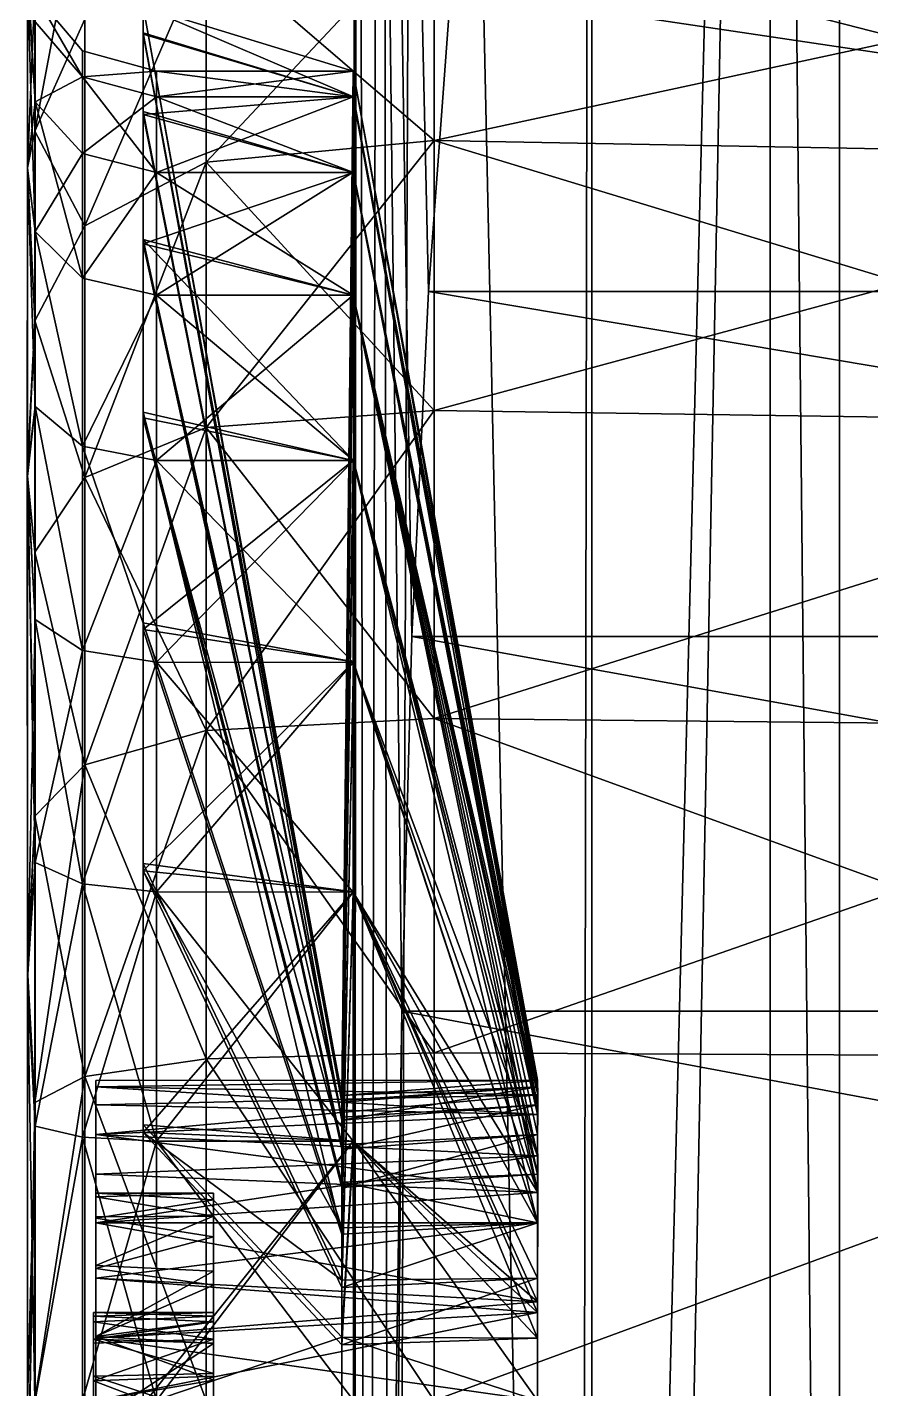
# Model space of a CAD drawing. Extents: x -2.45 to 2.44, y -4.51 to 4.52.
# Drawn here: x -2.2978 to -2.0113, y 2.7942 to 3.2567 of the extents above; entities that cross this region are included whole.
import ezdxf

# ---------------------------------------------------------------- set-up
doc = ezdxf.new("R2010")
doc.units = 0

msp = doc.modelspace()

# ---------------------------------------------------------------- linework, layer by layer
for points in [[(-2.18699, 1.83354, 1.56854), (-2.18562, 4.28267, 1.56798), (-2.18663, 4.28368, 1.53079)], [(-2.18699, 1.83354, 1.56854), (-2.18663, 4.28368, 1.53079), (-2.18663, 1.8332, 1.53079)], [(-2.18258, 1.82951, 1.61153), (-2.18562, 4.28267, 1.56798), (-2.18699, 1.83354, 1.56854)], [(-2.18663, 4.28368, 1.53079), (-2.15394, 3.26971, 1.16685), (-2.16152, 3.16695, 1.25118)], [(-2.18663, 4.28368, 1.53079), (-2.16152, 3.16695, 1.25118), (-2.16715, 3.04972, 1.31384)], [(-2.18663, 4.28368, 1.53079), (-2.16715, 3.04972, 1.31384), (-2.17061, 2.92251, 1.35243)], [(-2.18663, 1.8332, 1.53079), (-2.18663, 4.28368, 1.53079), (-2.17061, 2.92251, 1.35243)], [(-2.18258, 1.82951, 1.61153), (-2.17746, 4.27448, 1.60945), (-2.18562, 4.28267, 1.56798)], [(-2.17457, 1.82217, 1.64825), (-2.17746, 4.27448, 1.60945), (-2.18258, 1.82951, 1.61153)], [(-2.17457, 1.82217, 1.64825), (-2.16435, 4.26132, 1.6441), (-2.17746, 4.27448, 1.60945)], [(-2.16435, 4.26132, 1.6441), (-2.17457, 1.82217, 1.64825), (-2.11033, 1.763, 1.85994)], [(-2.11033, 1.763, 1.85994), (-2.10609, 4.20287, 1.75602), (-2.16435, 4.26132, 1.6441)], [(-2.11033, 1.763, 1.85994), (-2.10609, 1.74505, 1.87305), (-2.10609, 4.20287, 1.75602)], [(-2.0455, 4.14234, 1.75893), (-2.10609, 4.20287, 1.75602), (-2.10609, 1.74505, 1.87305)], [(-2.10609, 1.74505, 1.87305), (-2.10609, 4.20287, 1.75602), (-2.10609, 4.20287, 1.75602)], [(-2.10609, 1.74505, 1.87305), (-2.10609, 4.20287, 1.75602), (-2.10609, 1.74505, 1.87305)], [(-2.0455, 4.14234, 1.75893), (-2.10609, 1.74505, 1.87305), (-2.091, 1.76403, 1.87316)], [(-2.091, 1.76403, 1.87316), (-2.0455, 1.80947, 1.87097), (-2.0455, 4.14234, 1.75893)], [(-2.0455, 4.14234, 1.75893), (-2.0455, 1.80947, 1.87097), (-2.0455, 1.80896, 1.86022)], [(-2.0455, 4.14234, 1.75893), (-2.0455, 1.80896, 1.86022), (-2.0455, 4.14183, 1.74818)], [(-2.0455, 4.14234, 1.75893), (-2.0455, 1.80947, 1.87097), (-2.0455, 1.80947, 1.87097)], [(-2.0455, 4.14234, 1.75893), (-2.0455, 1.80947, 1.87097), (-2.0455, 4.14234, 1.75893)], [(-2.022, 1.83243, 1.8591), (-2.022, 4.11836, 1.7493), (-2.0455, 4.14183, 1.74818)], [(-2.022, 1.83243, 1.8591), (-2.0455, 4.14183, 1.74818), (-2.0455, 1.80896, 1.86022)], [(-2.0455, 4.14183, 1.74818), (-2.0455, 1.80896, 1.86022), (-2.0455, 1.80896, 1.86022)], [(-2.0455, 4.14183, 1.74818), (-2.0455, 1.80896, 1.86022), (-2.0455, 4.14183, 1.74818)], [(-2.022, 4.11836, 1.7493), (-2.022, 1.83361, 1.8653), (-2.022, 4.11954, 1.75551)], [(2.00982, 4.11954, 1.75551), (-2.022, 4.11954, 1.75551), (-2.022, 1.83361, 1.8653)], [(2.00982, 4.11954, 1.75551), (-2.022, 1.83361, 1.8653), (2.00982, 1.83361, 1.8653)], [(-2.022, 4.11954, 1.75551), (-2.022, 1.83361, 1.8653), (-2.022, 1.83361, 1.8653)], [(-2.022, 4.11954, 1.75551), (-2.022, 1.83361, 1.8653), (-2.022, 4.11954, 1.75551)], [(-2.022, 4.11836, 1.7493), (-2.022, 1.83243, 1.8591), (-2.022, 1.83361, 1.8653)], [(-2.022, 4.11836, 1.7493), (-2.022, 1.83243, 1.8591), (-2.022, 1.83243, 1.8591)], [(-2.022, 4.11836, 1.7493), (-2.022, 1.83243, 1.8591), (-2.022, 4.11836, 1.7493)], [(-2.2782, 3.31151, 0.48039), (-2.2782, 3.25937, 0.38284), (-2.29524, 3.22142, 0.4082)], [(-2.2782, 3.31151, 0.48039), (-2.29524, 3.22142, 0.4082), (-2.29524, 3.26935, 0.49786)], [(-2.23704, 3.28479, 1.02677), (-2.15965, 3.21824, 1.12433), (-2.15965, 3.29352, 1.0326)], [(-2.23704, 3.21081, 0.27572), (-2.23704, 3.28479, 0.36586), (-2.15965, 3.29352, 0.36003)], [(-2.23704, 3.21081, 0.27572), (-2.15965, 3.29352, 0.36003), (-2.15965, 3.21824, 0.2683)], [(-2.15965, 3.29352, 1.0326), (-2.15965, 3.21824, 1.12433), (-1.84293, 3.21232, 1.11841)], [(-2.15965, 3.29352, 1.0326), (-1.84293, 3.21232, 1.11841), (-1.84293, 3.28656, 1.02796)], [(-2.15965, 3.21824, 0.2683), (-2.15965, 3.29352, 0.36003), (-1.84293, 3.28656, 0.36468)], [(-2.23704, 3.28479, 0.36586), (-2.23704, 3.21081, 0.27572), (-2.2782, 3.1892, 0.29734)], [(-2.23704, 3.28479, 0.36586), (-2.2782, 3.1892, 0.29734), (-2.2782, 3.25937, 0.38284)], [(-2.23704, 3.28479, 1.02677), (-2.2782, 3.25937, 1.00979), (-2.2782, 3.1892, 1.09529)], [(-2.23704, 3.28479, 1.02677), (-2.2782, 3.1892, 1.09529), (-2.23704, 3.21081, 1.11691)], [(-2.23704, 3.28479, 1.02677), (-2.23704, 3.21081, 1.11691), (-2.15965, 3.21824, 1.12433)], [(-2.15965, 3.21824, 0.2683), (-1.84293, 3.28656, 0.36468), (-1.84293, 3.21232, 0.27422)], [(-2.29524, 3.26935, 0.89478), (-2.29776, 3.27663, 0.8346), (-2.29776, 3.20887, 0.97605)], [(-2.29507, 3.23138, 0.87905), (-2.29776, 3.20887, 0.97605), (-2.29776, 3.27663, 0.8346)], [(-2.29776, 3.27663, 0.8346), (-2.29507, 3.25855, 0.78947), (-2.29507, 3.23138, 0.87905)], [(-2.29524, 3.26935, 0.49786), (-2.29776, 3.20887, 0.41658), (-2.29771, 3.2728, 0.54663)], [(-2.29507, 3.18725, 0.43103), (-2.29771, 3.2728, 0.54663), (-2.29776, 3.20887, 0.41658)], [(-2.29771, 3.2728, 0.54663), (-2.29507, 3.23138, 0.51358), (-2.29507, 3.25855, 0.60316)], [(-2.29507, 3.18725, 0.43103), (-2.29507, 3.23138, 0.51358), (-2.29771, 3.2728, 0.54663)], [(-2.15394, 3.26971, 1.16685), (-1.46374, 3.16695, 1.25118), (-2.16152, 3.16695, 1.25118)], [(-2.16152, 3.16695, 1.25118), (-2.15394, 3.26971, 1.16685), (-2.15394, 3.26971, 1.16685)], [(-2.16152, 3.16695, 1.25118), (-2.15394, 3.26971, 1.16685), (-2.16152, 3.16695, 1.25118)], [(-2.15394, 3.26971, 1.16685), (-1.46374, 3.26971, 1.16685), (-1.46374, 3.16695, 1.25118)], [(-2.29524, 3.26935, 0.89478), (-2.29776, 3.20887, 0.97605), (-2.29524, 3.22142, 0.98444)], [(-2.29524, 3.26935, 0.49786), (-2.29524, 3.22142, 0.4082), (-2.29776, 3.20887, 0.41658)], [(-2.2782, 3.25937, 1.00979), (-2.29524, 3.26935, 0.89478), (-2.29524, 3.22142, 0.98444)], [(-2.27904, 3.23988, 0.60687), (-2.27904, 3.24869, 0.69632), (-2.29507, 3.26772, 0.69632)], [(-2.27904, 3.23988, 0.60687), (-2.29507, 3.26772, 0.69632), (-2.29507, 3.25855, 0.60316)], [(-2.27904, 3.23988, 0.78576), (-2.29507, 3.25855, 0.78947), (-2.29507, 3.26772, 0.69632)], [(-2.27904, 3.23988, 0.78576), (-2.29507, 3.26772, 0.69632), (-2.27904, 3.24869, 0.69632)], [(-2.25845, 3.26364, 0.69498), (-2.19092, 2.89385, 0.69498), (-2.19092, 2.8916, 0.71784)], [(-2.25845, 3.26364, 0.69498), (-2.19092, 2.8916, 0.71784), (-2.25839, 3.25427, 0.78998)], [(-2.19092, 2.89385, 0.69498), (-2.25845, 3.26364, 0.69498), (-2.18711, 3.24176, 0.69632)], [(-2.25845, 3.26364, 0.69498), (-2.25839, 3.25427, 0.78998), (-2.18705, 3.23307, 0.7844)], [(-2.25845, 3.26364, 0.69498), (-2.18705, 3.23307, 0.7844), (-2.18711, 3.24176, 0.69632)], [(-2.2782, 3.1892, 0.29734), (-2.29524, 3.22142, 0.4082), (-2.2782, 3.25937, 0.38284)], [(-2.2782, 3.1892, 1.09529), (-2.2782, 3.25937, 1.00979), (-2.29524, 3.22142, 0.98444)], [(-2.27904, 3.23988, 0.60687), (-2.29507, 3.25855, 0.60316), (-2.29507, 3.23138, 0.51358)], [(-2.27904, 3.23988, 0.78576), (-2.29507, 3.23138, 0.87905), (-2.29507, 3.25855, 0.78947)], [(-2.25845, 3.2548, 0.60527), (-2.25839, 3.22708, 0.51392), (-2.19092, 2.88545, 0.65543)], [(-2.25845, 3.2548, 0.60527), (-2.19092, 2.88545, 0.65543), (-2.19092, 2.89212, 0.67741)], [(-2.25839, 3.22708, 0.51392), (-2.25845, 3.2548, 0.60527), (-2.18705, 3.23307, 0.60823)], [(-2.19092, 2.89212, 0.67741), (-2.18705, 3.23307, 0.60823), (-2.25845, 3.2548, 0.60527)], [(-2.19092, 2.8916, 0.71784), (-2.18705, 3.23307, 0.7844), (-2.25839, 3.25427, 0.78998)], [(-2.25396, 3.24172, 0.69632), (-2.27904, 3.24869, 0.69632), (-2.27904, 3.23988, 0.60687)], [(-2.25396, 3.24172, 0.69632), (-2.27904, 3.23988, 0.78576), (-2.27904, 3.24869, 0.69632)], [(-2.27904, 3.23988, 0.60687), (-2.29507, 3.23138, 0.51358), (-2.27904, 3.21379, 0.52087)], [(-2.27904, 3.23988, 0.78576), (-2.27904, 3.21379, 0.87176), (-2.29507, 3.23138, 0.87905)], [(-2.25396, 3.24172, 0.69632), (-2.27904, 3.23988, 0.60687), (-2.25396, 3.23304, 0.60823)], [(-2.25396, 3.24172, 0.69632), (-2.25396, 3.23304, 0.7844), (-2.27904, 3.23988, 0.78576)], [(-2.25396, 3.20735, 0.52354), (-2.25396, 3.23304, 0.60823), (-2.27904, 3.23988, 0.60687)], [(-2.25396, 3.20735, 0.52354), (-2.27904, 3.23988, 0.60687), (-2.27904, 3.21379, 0.52087)], [(-2.25396, 3.23304, 0.7844), (-2.27904, 3.21379, 0.87176), (-2.27904, 3.23988, 0.78576)], [(-2.18707, 3.23307, 0.78425), (-2.25396, 3.23304, 0.7844), (-2.25396, 3.24172, 0.69632)], [(-2.18707, 3.23307, 0.78425), (-2.25396, 3.24172, 0.69632), (-2.1871, 3.24172, 0.69631)], [(-2.1871, 3.24172, 0.69631), (-2.25396, 3.24172, 0.69632), (-2.25396, 3.23304, 0.60823)], [(-2.1871, 3.24172, 0.69631), (-2.25396, 3.23304, 0.60823), (-2.18708, 3.23307, 0.60837)], [(-2.19092, 2.89385, 0.69498), (-2.18711, 3.24176, 0.69632), (-2.12449, 2.89888, 0.69632)], [(-2.12449, 2.89679, 0.71751), (-2.12449, 2.89888, 0.69632), (-2.18711, 3.24176, 0.69632)], [(-2.12449, 2.89679, 0.71751), (-2.18711, 3.24176, 0.69632), (-2.18705, 3.23307, 0.7844)], [(-2.12452, 2.89899, 0.68748), (-2.1871, 3.24172, 0.69631), (-2.18708, 3.23307, 0.60837)], [(-2.1871, 3.24172, 0.69631), (-2.12452, 2.89899, 0.68748), (-2.12445, 2.8941, 0.72974)], [(-2.1871, 3.24172, 0.69631), (-2.12445, 2.8941, 0.72974), (-2.18707, 3.23307, 0.78425)], [(-2.25396, 3.23304, 0.7844), (-2.25396, 3.20735, 0.8691), (-2.27904, 3.21379, 0.87176)], [(-2.25839, 3.22708, 0.51392), (-2.18705, 3.23307, 0.60823), (-2.18711, 3.20739, 0.52352)], [(-2.18705, 3.20735, 0.86909), (-2.25396, 3.23304, 0.7844), (-2.18707, 3.23307, 0.78425)], [(-2.18708, 3.23307, 0.60837), (-2.25396, 3.23304, 0.60823), (-2.25396, 3.20735, 0.52354)], [(-2.18708, 3.23307, 0.60837), (-2.25396, 3.20735, 0.52354), (-2.18708, 3.20741, 0.52367)], [(-2.18705, 3.20735, 0.86909), (-2.25396, 3.20735, 0.8691), (-2.25396, 3.23304, 0.7844)], [(-2.19092, 2.89212, 0.67741), (-2.12449, 2.89679, 0.67512), (-2.18705, 3.23307, 0.60823)], [(-2.19092, 2.8916, 0.71784), (-2.12449, 2.89679, 0.71751), (-2.18705, 3.23307, 0.7844)], [(-2.12449, 2.89679, 0.67512), (-2.18711, 3.20739, 0.52352), (-2.18705, 3.23307, 0.60823)], [(-2.18708, 3.23307, 0.60837), (-2.18708, 3.20741, 0.52367), (-2.12449, 2.88735, 0.64657)], [(-2.18708, 3.23307, 0.60837), (-2.12449, 2.88735, 0.64657), (-2.12452, 2.89899, 0.68748)], [(-2.12445, 2.8941, 0.72974), (-2.18705, 3.20735, 0.86909), (-2.18707, 3.23307, 0.78425)], [(-2.29507, 3.23138, 0.87905), (-2.29507, 3.18725, 0.9616), (-2.29776, 3.20887, 0.97605)], [(-2.27904, 3.21379, 0.52087), (-2.29507, 3.23138, 0.51358), (-2.29507, 3.18725, 0.43103)], [(-2.27904, 3.17142, 0.95102), (-2.29507, 3.18725, 0.9616), (-2.29507, 3.23138, 0.87905)], [(-2.27904, 3.17142, 0.95102), (-2.29507, 3.23138, 0.87905), (-2.27904, 3.21379, 0.87176)], [(-2.25845, 3.18311, 0.96044), (-2.25839, 3.2281, 0.87624), (-2.19092, 2.88647, 0.73474)], [(-2.25845, 3.18311, 0.96044), (-2.18705, 3.20738, 0.86911), (-2.25839, 3.2281, 0.87624)], [(-2.19092, 2.88647, 0.73474), (-2.25839, 3.2281, 0.87624), (-2.18705, 3.20738, 0.86911)], [(-2.19092, 2.88545, 0.65543), (-2.25839, 3.22708, 0.51392), (-2.18711, 3.20739, 0.52352)], [(-2.29524, 3.15693, 0.32961), (-2.29776, 3.20887, 0.41658), (-2.29524, 3.22142, 0.4082)], [(-2.29524, 3.15693, 1.06302), (-2.29524, 3.22142, 0.98444), (-2.29776, 3.20887, 0.97605)], [(-2.2782, 3.1892, 0.29734), (-2.29524, 3.15693, 0.32961), (-2.29524, 3.22142, 0.4082)], [(-2.2782, 3.1892, 1.09529), (-2.29524, 3.22142, 0.98444), (-2.29524, 3.15693, 1.06302)], [(-2.15965, 3.21824, 1.12433), (-2.23704, 3.21081, 1.11691), (-2.23704, 3.12068, 1.19088)], [(-2.15965, 3.21824, 1.12433), (-2.23704, 3.12068, 1.19088), (-2.15965, 3.12651, 1.19961)], [(-2.15965, 3.12651, 0.19302), (-2.23704, 3.21081, 0.27572), (-2.15965, 3.21824, 0.2683)], [(-2.15965, 3.21824, 1.12433), (-2.15965, 3.12651, 1.19961), (-1.84293, 3.12186, 1.19265)], [(-2.15965, 3.21824, 1.12433), (-1.84293, 3.12186, 1.19265), (-1.84293, 3.21232, 1.11841)], [(-2.15965, 3.12651, 0.19302), (-2.15965, 3.21824, 0.2683), (-1.84293, 3.21232, 0.27422)], [(-2.27904, 3.21379, 0.52087), (-2.29507, 3.18725, 0.43103), (-2.27904, 3.17142, 0.44161)], [(-2.25396, 3.20735, 0.52354), (-2.27904, 3.21379, 0.52087), (-2.27904, 3.17142, 0.44161)], [(-2.25396, 3.20735, 0.8691), (-2.27904, 3.17142, 0.95102), (-2.27904, 3.21379, 0.87176)], [(-2.23704, 3.21081, 0.27572), (-2.23704, 3.12068, 0.20175), (-2.2782, 3.1037, 0.22717)], [(-2.23704, 3.21081, 0.27572), (-2.2782, 3.1037, 0.22717), (-2.2782, 3.1892, 0.29734)], [(-2.23704, 3.21081, 1.11691), (-2.2782, 3.1892, 1.09529), (-2.2782, 3.1037, 1.16546)], [(-2.23704, 3.21081, 1.11691), (-2.2782, 3.1037, 1.16546), (-2.23704, 3.12068, 1.19088)], [(-2.15965, 3.12651, 0.19302), (-2.23704, 3.12068, 0.20175), (-2.23704, 3.21081, 0.27572)], [(-2.15965, 3.12651, 0.19302), (-1.84293, 3.21232, 0.27422), (-1.84293, 3.12186, 0.19998)], [(-2.29524, 3.15693, 0.32961), (-2.29781, 3.10547, 0.30125), (-2.29776, 3.20887, 0.41658)], [(-2.29507, 3.12787, 0.35867), (-2.29776, 3.20887, 0.41658), (-2.29781, 3.10547, 0.30125)], [(-2.29524, 3.15693, 1.06302), (-2.29776, 3.20887, 0.97605), (-2.29776, 3.10412, 1.09278)], [(-2.29507, 3.12787, 0.35867), (-2.29507, 3.18725, 0.43103), (-2.29776, 3.20887, 0.41658)], [(-2.29507, 3.12787, 1.03396), (-2.29776, 3.10412, 1.09278), (-2.29776, 3.20887, 0.97605)], [(-2.29507, 3.12787, 1.03396), (-2.29776, 3.20887, 0.97605), (-2.29507, 3.18725, 0.9616)], [(-2.25396, 3.20735, 0.52354), (-2.27904, 3.17142, 0.44161), (-2.25396, 3.16563, 0.44548)], [(-2.25396, 3.20735, 0.8691), (-2.25396, 3.16563, 0.94715), (-2.27904, 3.17142, 0.95102)], [(-2.25845, 3.18311, 0.96044), (-2.18711, 3.16566, 0.94718), (-2.18705, 3.20738, 0.86911)], [(-2.18708, 3.20741, 0.52367), (-2.25396, 3.20735, 0.52354), (-2.25396, 3.16563, 0.44548)], [(-2.18708, 3.20741, 0.52367), (-2.25396, 3.16563, 0.44548), (-2.18708, 3.16571, 0.44559)], [(-2.1871, 3.16563, 0.94715), (-2.25396, 3.16563, 0.94715), (-2.25396, 3.20735, 0.8691)], [(-2.1871, 3.16563, 0.94715), (-2.25396, 3.20735, 0.8691), (-2.18705, 3.20735, 0.86909)], [(-2.19092, 2.88545, 0.65543), (-2.18711, 3.20739, 0.52352), (-2.12449, 2.8906, 0.65474)], [(-2.19092, 2.88647, 0.73474), (-2.18705, 3.20738, 0.86911), (-2.12449, 2.8906, 0.7379)], [(-2.12449, 2.89679, 0.67512), (-2.12449, 2.8906, 0.65474), (-2.18711, 3.20739, 0.52352)], [(-2.18711, 3.16566, 0.94718), (-2.12449, 2.8906, 0.7379), (-2.18705, 3.20738, 0.86911)], [(-2.1871, 3.16563, 0.94715), (-2.18705, 3.20735, 0.86909), (-2.12445, 2.8941, 0.72974)], [(-2.12449, 2.88735, 0.64657), (-2.18708, 3.20741, 0.52367), (-2.18708, 3.16571, 0.44559)], [(-2.2782, 3.1037, 0.22717), (-2.29524, 3.15693, 0.32961), (-2.2782, 3.1892, 0.29734)], [(-2.2782, 3.1037, 1.16546), (-2.2782, 3.1892, 1.09529), (-2.29524, 3.15693, 1.06302)], [(-2.27904, 3.11441, 0.37213), (-2.27904, 3.17142, 0.44161), (-2.29507, 3.18725, 0.43103)], [(-2.27904, 3.11441, 0.37213), (-2.29507, 3.18725, 0.43103), (-2.29507, 3.12787, 0.35867)], [(-2.27904, 3.11441, 1.0205), (-2.29507, 3.12787, 1.03396), (-2.29507, 3.18725, 0.9616)], [(-2.27904, 3.11441, 1.0205), (-2.29507, 3.18725, 0.9616), (-2.27904, 3.17142, 0.95102)], [(-2.25845, 3.12403, 0.36062), (-2.19092, 2.87713, 0.63985), (-2.25839, 3.18458, 0.43442)], [(-2.25839, 3.18458, 0.43442), (-2.18705, 3.1095, 0.37704), (-2.25845, 3.12403, 0.36062)], [(-2.25845, 3.18311, 0.96044), (-2.19092, 2.88647, 0.73474), (-2.19092, 2.87564, 0.755)], [(-2.19092, 2.87564, 0.755), (-2.18711, 3.16566, 0.94718), (-2.25845, 3.18311, 0.96044)], [(-2.25839, 3.18458, 0.43442), (-2.18711, 3.16566, 0.44545), (-2.18705, 3.1095, 0.37704)], [(-2.19092, 2.87713, 0.63985), (-2.18711, 3.16566, 0.44545), (-2.25839, 3.18458, 0.43442)], [(-2.25396, 3.16563, 0.44548), (-2.27904, 3.17142, 0.44161), (-2.27904, 3.11441, 0.37213)], [(-2.25396, 3.16563, 0.94715), (-2.27904, 3.11441, 1.0205), (-2.27904, 3.17142, 0.95102)], [(-2.25396, 3.16563, 0.44548), (-2.27904, 3.11441, 0.37213), (-2.25396, 3.10948, 0.37706)], [(-2.25396, 3.16563, 0.94715), (-2.25396, 3.10948, 1.01557), (-2.27904, 3.11441, 1.0205)], [(-2.18708, 3.16571, 0.44559), (-2.25396, 3.16563, 0.44548), (-2.25396, 3.10948, 0.37706)], [(-2.18708, 3.16571, 0.44559), (-2.25396, 3.10948, 0.37706), (-2.18705, 3.10948, 0.37706)], [(-2.18705, 3.10948, 1.01557), (-2.25396, 3.10948, 1.01557), (-2.25396, 3.16563, 0.94715)], [(-2.18705, 3.10948, 1.01557), (-2.25396, 3.16563, 0.94715), (-2.1871, 3.16563, 0.94715)], [(-2.19092, 2.87564, 0.755), (-2.12449, 2.88056, 0.75668), (-2.18711, 3.16566, 0.94718)], [(-2.19092, 2.87713, 0.63985), (-2.12449, 2.88056, 0.63595), (-2.18711, 3.16566, 0.44545)], [(-2.18711, 3.16566, 0.44545), (-2.12449, 2.88056, 0.63595), (-2.12449, 2.86705, 0.61949)], [(-2.18711, 3.16566, 0.44545), (-2.12449, 2.86705, 0.61949), (-2.18705, 3.1095, 0.37704)], [(-2.18711, 3.16566, 0.94718), (-2.12449, 2.88056, 0.75668), (-2.12449, 2.8906, 0.7379)], [(-2.1871, 3.16563, 0.94715), (-2.12445, 2.8941, 0.72974), (-2.12449, 2.87335, 0.76701)], [(-2.12449, 2.87335, 0.76701), (-2.18705, 3.10948, 1.01557), (-2.1871, 3.16563, 0.94715)], [(-2.18708, 3.16571, 0.44559), (-2.18705, 3.10948, 0.37706), (-2.12445, 2.86086, 0.61314)], [(-2.18708, 3.16571, 0.44559), (-2.12445, 2.86086, 0.61314), (-2.12449, 2.88735, 0.64657)], [(-2.16152, 3.16695, 1.25118), (-1.46374, 3.04972, 1.31384), (-2.16715, 3.04972, 1.31384)], [(-2.16715, 3.04972, 1.31384), (-2.16152, 3.16695, 1.25118), (-2.16152, 3.16695, 1.25118)], [(-2.16715, 3.04972, 1.31384), (-2.16152, 3.16695, 1.25118), (-2.16715, 3.04972, 1.31384)], [(-2.16152, 3.16695, 1.25118), (-1.46374, 3.16695, 1.25118), (-1.46374, 3.04972, 1.31384)], [(-2.29781, 3.10547, 0.30125), (-2.29524, 3.15693, 0.32961), (-2.29524, 3.07834, 0.26512)], [(-2.29776, 3.10412, 1.09278), (-2.29524, 3.07834, 1.12752), (-2.29524, 3.15693, 1.06302)], [(-2.2782, 3.1037, 0.22717), (-2.29524, 3.07834, 0.26512), (-2.29524, 3.15693, 0.32961)], [(-2.2782, 3.1037, 1.16546), (-2.29524, 3.15693, 1.06302), (-2.29524, 3.07834, 1.12752)], [(-2.29781, 3.10547, 0.30125), (-2.29507, 3.05551, 0.29929), (-2.29507, 3.12787, 0.35867)], [(-2.29776, 3.10412, 1.09278), (-2.29507, 3.12787, 1.03396), (-2.29507, 3.05551, 1.09334)], [(-2.27904, 3.04493, 0.31512), (-2.27904, 3.11441, 0.37213), (-2.29507, 3.12787, 0.35867)], [(-2.27904, 3.04493, 0.31512), (-2.29507, 3.12787, 0.35867), (-2.29507, 3.05551, 0.29929)], [(-2.27904, 3.04493, 1.07751), (-2.29507, 3.05551, 1.09334), (-2.29507, 3.12787, 1.03396)], [(-2.27904, 3.04493, 1.07751), (-2.29507, 3.12787, 1.03396), (-2.27904, 3.11441, 1.0205)], [(-2.23704, 3.12068, 1.19088), (-2.15965, 3.02186, 1.25554), (-2.15965, 3.12651, 1.19961)], [(-2.23704, 3.01785, 0.14679), (-2.23704, 3.12068, 0.20175), (-2.15965, 3.12651, 0.19302)], [(-2.23704, 3.01785, 0.14679), (-2.15965, 3.12651, 0.19302), (-2.15965, 3.02186, 0.13709)], [(-1.84293, 3.12186, 1.19265), (-2.15965, 3.12651, 1.19961), (-2.15965, 3.02186, 1.25554)], [(-2.15965, 3.02186, 0.13709), (-2.15965, 3.12651, 0.19302), (-1.84293, 3.12186, 0.19998)], [(-2.25845, 3.12592, 1.03013), (-2.19092, 2.86444, 0.76865), (-2.19092, 2.84669, 0.78322)], [(-2.25845, 3.12592, 1.03013), (-2.19092, 2.84669, 0.78322), (-2.25839, 3.05212, 1.09067)], [(-2.19092, 2.86444, 0.76865), (-2.25845, 3.12592, 1.03013), (-2.18711, 3.10951, 1.0156)], [(-2.25839, 3.05212, 1.09067), (-2.18711, 3.10951, 1.0156), (-2.25845, 3.12592, 1.03013)], [(-2.25845, 3.12403, 0.36062), (-2.19092, 2.86255, 0.6221), (-2.19092, 2.87713, 0.63985)], [(-2.19092, 2.86255, 0.6221), (-2.25845, 3.12403, 0.36062), (-2.18705, 3.1095, 0.37704)], [(-1.84293, 3.12186, 1.19265), (-2.15965, 3.02186, 1.25554), (-1.84293, 3.01866, 1.24781)], [(-2.15965, 3.02186, 0.13709), (-1.84293, 3.12186, 0.19998), (-1.84293, 3.01866, 0.14482)], [(-2.23704, 3.12068, 0.20175), (-2.23704, 3.01785, 0.14679), (-2.2782, 3.00615, 0.17503)], [(-2.23704, 3.12068, 0.20175), (-2.2782, 3.00615, 0.17503), (-2.2782, 3.1037, 0.22717)], [(-2.23704, 3.01785, 1.24585), (-2.23704, 3.12068, 1.19088), (-2.2782, 3.1037, 1.16546)], [(-2.23704, 3.12068, 1.19088), (-2.23704, 3.01785, 1.24585), (-2.15965, 3.02186, 1.25554)], [(-2.25396, 3.10948, 0.37706), (-2.27904, 3.11441, 0.37213), (-2.27904, 3.04493, 0.31512)], [(-2.25396, 3.04106, 1.07172), (-2.27904, 3.04493, 1.07751), (-2.27904, 3.11441, 1.0205)], [(-2.25396, 3.04106, 1.07172), (-2.27904, 3.11441, 1.0205), (-2.25396, 3.10948, 1.01557)], [(-2.25396, 3.10948, 0.37706), (-2.27904, 3.04493, 0.31512), (-2.25396, 3.04106, 0.32091)], [(-2.25839, 3.05212, 1.09067), (-2.18705, 3.04108, 1.07174), (-2.18711, 3.10951, 1.0156)], [(-2.18705, 3.10948, 0.37706), (-2.25396, 3.10948, 0.37706), (-2.25396, 3.04106, 0.32091)], [(-2.18705, 3.10948, 0.37706), (-2.25396, 3.04106, 0.32091), (-2.18707, 3.04094, 0.32083)], [(-2.18708, 3.04095, 1.0718), (-2.25396, 3.04106, 1.07172), (-2.25396, 3.10948, 1.01557)], [(-2.18708, 3.04095, 1.0718), (-2.25396, 3.10948, 1.01557), (-2.18705, 3.10948, 1.01557)], [(-2.19092, 2.86444, 0.76865), (-2.18711, 3.10951, 1.0156), (-2.12449, 2.86705, 0.77314)], [(-2.19092, 2.86255, 0.6221), (-2.18705, 3.1095, 0.37704), (-2.12449, 2.86705, 0.61949)], [(-2.12449, 2.85059, 0.78666), (-2.12449, 2.86705, 0.77314), (-2.18711, 3.10951, 1.0156)], [(-2.12449, 2.85059, 0.78666), (-2.18711, 3.10951, 1.0156), (-2.18705, 3.04108, 1.07174)], [(-2.18708, 3.04095, 1.0718), (-2.18705, 3.10948, 1.01557), (-2.12449, 2.87335, 0.76701)], [(-2.12445, 2.86086, 0.61314), (-2.18705, 3.10948, 0.37706), (-2.18707, 3.04094, 0.32083)], [(-2.29524, 2.98868, 0.21719), (-2.29775, 2.93336, 0.21111), (-2.29781, 3.10547, 0.30125)], [(-2.29524, 2.98868, 0.21719), (-2.29781, 3.10547, 0.30125), (-2.29524, 3.07834, 0.26512)], [(-2.29507, 3.05551, 0.29929), (-2.29781, 3.10547, 0.30125), (-2.29775, 2.93336, 0.21111)], [(-2.29524, 2.98868, 1.17544), (-2.29524, 3.07834, 1.12752), (-2.29776, 3.10412, 1.09278)], [(-2.29524, 2.98868, 1.17544), (-2.29776, 3.10412, 1.09278), (-2.29776, 2.93679, 1.17949)], [(-2.29507, 2.97295, 1.13747), (-2.29776, 2.93679, 1.17949), (-2.29776, 3.10412, 1.09278)], [(-2.29507, 2.97295, 1.13747), (-2.29776, 3.10412, 1.09278), (-2.29507, 3.05551, 1.09334)], [(-2.2782, 3.00615, 0.17503), (-2.29524, 3.07834, 0.26512), (-2.2782, 3.1037, 0.22717)], [(-2.2782, 3.00615, 1.21761), (-2.2782, 3.1037, 1.16546), (-2.29524, 3.07834, 1.12752)], [(-2.23704, 3.01785, 1.24585), (-2.2782, 3.1037, 1.16546), (-2.2782, 3.00615, 1.21761)], [(-2.2782, 3.00615, 0.17503), (-2.29524, 2.98868, 0.21719), (-2.29524, 3.07834, 0.26512)], [(-2.2782, 3.00615, 1.21761), (-2.29524, 3.07834, 1.12752), (-2.29524, 2.98868, 1.17544)], [(-2.29507, 3.05551, 0.29929), (-2.29775, 2.93336, 0.21111), (-2.29507, 2.97295, 0.25516)], [(-2.27904, 3.04493, 0.31512), (-2.29507, 3.05551, 0.29929), (-2.29507, 2.97295, 0.25516)], [(-2.27904, 2.96567, 1.11988), (-2.29507, 2.97295, 1.13747), (-2.29507, 3.05551, 1.09334)], [(-2.27904, 2.96567, 1.11988), (-2.29507, 3.05551, 1.09334), (-2.27904, 3.04493, 1.07751)], [(-2.25845, 2.97016, 0.25842), (-2.19092, 2.8489, 0.6109), (-2.25839, 3.05434, 0.30344)], [(-2.25845, 2.97016, 0.25842), (-2.25839, 3.05434, 0.30344), (-2.18705, 3.04108, 0.32089)], [(-2.19092, 2.8489, 0.6109), (-2.18705, 3.04108, 0.32089), (-2.25839, 3.05434, 0.30344)], [(-2.19092, 2.84669, 0.78322), (-2.18705, 3.04108, 1.07174), (-2.25839, 3.05212, 1.09067)], [(-2.16715, 3.04972, 1.31384), (-1.46374, 2.92251, 1.35243), (-2.17061, 2.92251, 1.35243)], [(-2.16715, 3.04972, 1.31384), (-2.17061, 2.92251, 1.35243), (-2.17061, 2.92251, 1.35243)], [(-2.16715, 3.04972, 1.31384), (-2.17061, 2.92251, 1.35243), (-2.16715, 3.04972, 1.31384)], [(-2.16715, 3.04972, 1.31384), (-1.46374, 3.04972, 1.31384), (-1.46374, 2.92251, 1.35243)], [(-2.27904, 3.04493, 0.31512), (-2.29507, 2.97295, 0.25516), (-2.27904, 2.96567, 0.27275)], [(-2.25396, 3.04106, 0.32091), (-2.27904, 3.04493, 0.31512), (-2.27904, 2.96567, 0.27275)], [(-2.25396, 3.04106, 1.07172), (-2.27904, 2.96567, 1.11988), (-2.27904, 3.04493, 1.07751)], [(-2.25396, 3.04106, 0.32091), (-2.27904, 2.96567, 0.27275), (-2.25396, 2.963, 0.27919)], [(-2.25396, 3.04106, 1.07172), (-2.25396, 2.963, 1.11344), (-2.27904, 2.96567, 1.11988)], [(-2.25845, 2.97016, 0.25842), (-2.18705, 3.04108, 0.32089), (-2.18711, 2.96302, 0.27915)], [(-2.18707, 3.04094, 0.32083), (-2.25396, 3.04106, 0.32091), (-2.25396, 2.963, 0.27919)], [(-2.18708, 2.96287, 1.1135), (-2.25396, 2.963, 1.11344), (-2.25396, 3.04106, 1.07172)], [(-2.18708, 2.96287, 1.1135), (-2.25396, 3.04106, 1.07172), (-2.18708, 3.04095, 1.0718)], [(-2.18707, 3.04094, 0.32083), (-2.25396, 2.963, 0.27919), (-2.18707, 2.96287, 0.27914)], [(-2.19092, 2.84669, 0.78322), (-2.12449, 2.85059, 0.78666), (-2.18705, 3.04108, 1.07174)], [(-2.19092, 2.8489, 0.6109), (-2.12449, 2.85059, 0.60598), (-2.18705, 3.04108, 0.32089)], [(-2.12449, 2.85059, 0.60598), (-2.18711, 2.96302, 0.27915), (-2.18705, 3.04108, 0.32089)], [(-2.18708, 2.96287, 1.1135), (-2.18708, 3.04095, 1.0718), (-2.12449, 2.85059, 0.78666)], [(-2.18708, 3.04095, 1.0718), (-2.12449, 2.87335, 0.76701), (-2.12449, 2.85059, 0.78666)], [(-2.18707, 2.96287, 0.27914), (-2.12445, 2.86086, 0.61314), (-2.18707, 3.04094, 0.32083)], [(-2.23704, 3.01785, 1.24585), (-2.15965, 2.90831, 1.28999), (-2.15965, 3.02186, 1.25554)], [(-2.15965, 2.90831, 0.10264), (-2.23704, 3.01785, 0.14679), (-2.15965, 3.02186, 0.13709)], [(-2.15965, 3.02186, 1.25554), (-2.15965, 2.90831, 1.28999), (-1.84293, 2.90668, 1.28178)], [(-2.15965, 3.02186, 1.25554), (-1.84293, 2.90668, 1.28178), (-1.84293, 3.01866, 1.24781)], [(-2.15965, 2.90831, 0.10264), (-2.15965, 3.02186, 0.13709), (-1.84293, 3.01866, 0.14482)], [(-2.23704, 3.01785, 0.14679), (-2.23704, 2.90626, 0.11294), (-2.2782, 2.9003, 0.14292)], [(-2.23704, 3.01785, 0.14679), (-2.2782, 2.9003, 0.14292), (-2.2782, 3.00615, 0.17503)], [(-2.23704, 2.90626, 1.27969), (-2.23704, 3.01785, 1.24585), (-2.2782, 3.00615, 1.21761)], [(-2.23704, 3.01785, 1.24585), (-2.23704, 2.90626, 1.27969), (-2.15965, 2.90831, 1.28999)], [(-2.15965, 2.90831, 0.10264), (-2.23704, 2.90626, 0.11294), (-2.23704, 3.01785, 0.14679)], [(-2.15965, 2.90831, 0.10264), (-1.84293, 3.01866, 0.14482), (-1.84293, 2.90668, 0.11085)], [(-2.2782, 3.00615, 0.17503), (-2.2782, 2.9003, 0.14292), (-2.29524, 2.8914, 0.18768)], [(-2.2782, 3.00615, 0.17503), (-2.29524, 2.8914, 0.18768), (-2.29524, 2.98868, 0.21719)], [(-2.2782, 2.9003, 1.24971), (-2.2782, 3.00615, 1.21761), (-2.29524, 2.98868, 1.17544)], [(-2.23704, 2.90626, 1.27969), (-2.2782, 3.00615, 1.21761), (-2.2782, 2.9003, 1.24971)], [(-2.29776, 2.93679, 1.17949), (-2.29524, 2.8914, 1.20495), (-2.29524, 2.98868, 1.17544)], [(-2.29775, 2.93336, 0.21111), (-2.29524, 2.98868, 0.21719), (-2.29524, 2.8914, 0.18768)], [(-2.2782, 2.9003, 1.24971), (-2.29524, 2.98868, 1.17544), (-2.29524, 2.8914, 1.20495)], [(-2.29776, 2.93679, 1.17949), (-2.29507, 2.97295, 1.13747), (-2.29507, 2.88338, 1.16464)], [(-2.29775, 2.93336, 0.21111), (-2.29507, 2.88338, 0.22799), (-2.29507, 2.97295, 0.25516)], [(-2.27904, 2.96567, 0.27275), (-2.29507, 2.97295, 0.25516), (-2.29507, 2.88338, 0.22799)], [(-2.27904, 2.96567, 1.11988), (-2.29507, 2.88338, 1.16464), (-2.29507, 2.97295, 1.13747)], [(-2.25845, 2.88127, 1.1609), (-2.25839, 2.97262, 1.13317), (-2.19092, 2.83111, 0.79154)], [(-2.25845, 2.88127, 1.1609), (-2.18711, 2.96302, 1.11348), (-2.25839, 2.97262, 1.13317)], [(-2.25845, 2.97016, 0.25842), (-2.19092, 2.82865, 0.60007), (-2.19092, 2.8489, 0.6109)], [(-2.19092, 2.82865, 0.60007), (-2.25845, 2.97016, 0.25842), (-2.18711, 2.96302, 0.27915)], [(-2.19092, 2.83111, 0.79154), (-2.25839, 2.97262, 1.13317), (-2.18711, 2.96302, 1.11348)], [(-2.27904, 2.96567, 0.27275), (-2.29507, 2.88338, 0.22799), (-2.27904, 2.87967, 0.24666)], [(-2.27904, 2.96567, 1.11988), (-2.27904, 2.87967, 1.14597), (-2.29507, 2.88338, 1.16464)], [(-2.25396, 2.87831, 0.2535), (-2.25396, 2.963, 0.27919), (-2.27904, 2.96567, 0.27275)], [(-2.25396, 2.87831, 0.2535), (-2.27904, 2.96567, 0.27275), (-2.27904, 2.87967, 0.24666)], [(-2.25396, 2.963, 1.11344), (-2.27904, 2.87967, 1.14597), (-2.27904, 2.96567, 1.11988)], [(-2.25396, 2.963, 1.11344), (-2.25396, 2.87831, 1.13914), (-2.27904, 2.87967, 1.14597)], [(-2.25845, 2.88127, 1.1609), (-2.18705, 2.87831, 1.13916), (-2.18711, 2.96302, 1.11348)], [(-2.18707, 2.96287, 0.27914), (-2.25396, 2.963, 0.27919), (-2.25396, 2.87831, 0.2535)], [(-2.1871, 2.87831, 1.13913), (-2.25396, 2.87831, 1.13914), (-2.25396, 2.963, 1.11344)], [(-2.1871, 2.87831, 1.13913), (-2.25396, 2.963, 1.11344), (-2.18708, 2.96287, 1.1135)], [(-2.18707, 2.96287, 0.27914), (-2.25396, 2.87831, 0.2535), (-2.1871, 2.8783, 0.2535)], [(-2.19092, 2.83111, 0.79154), (-2.18711, 2.96302, 1.11348), (-2.12449, 2.8318, 0.7967)], [(-2.19092, 2.82865, 0.60007), (-2.18711, 2.96302, 0.27915), (-2.12449, 2.8318, 0.59594)], [(-2.12449, 2.85059, 0.60598), (-2.12449, 2.8318, 0.59594), (-2.18711, 2.96302, 0.27915)], [(-2.12449, 2.81142, 0.80288), (-2.12449, 2.8318, 0.7967), (-2.18711, 2.96302, 1.11348)], [(-2.12449, 2.81142, 0.80288), (-2.18711, 2.96302, 1.11348), (-2.18705, 2.87831, 1.13916)], [(-2.12452, 2.8201, 0.80127), (-2.1871, 2.87831, 1.13913), (-2.18708, 2.96287, 1.1135)], [(-2.12452, 2.82369, 0.59245), (-2.18707, 2.96287, 0.27914), (-2.1871, 2.8783, 0.2535)], [(-2.18708, 2.96287, 1.1135), (-2.12449, 2.85059, 0.78666), (-2.12452, 2.8201, 0.80127)], [(-2.18707, 2.96287, 0.27914), (-2.12452, 2.82369, 0.59245), (-2.12445, 2.86086, 0.61314)], [(-2.29524, 2.8914, 1.20495), (-2.29776, 2.93679, 1.17949), (-2.29771, 2.74632, 1.20049)], [(-2.29507, 2.88338, 1.16464), (-2.29771, 2.74632, 1.20049), (-2.29776, 2.93679, 1.17949)], [(-2.29524, 2.79022, 0.17772), (-2.29776, 2.79022, 0.19281), (-2.29775, 2.93336, 0.21111)], [(-2.29507, 2.88338, 0.22799), (-2.29775, 2.93336, 0.21111), (-2.29776, 2.79022, 0.19281)], [(-2.29524, 2.79022, 0.17772), (-2.29775, 2.93336, 0.21111), (-2.29524, 2.8914, 0.18768)], [(-2.17061, 2.92251, 1.35243), (-2.17178, 2.79022, 1.36546), (-2.18663, 1.8332, 1.53079)], [(-2.17061, 2.92251, 1.35243), (-1.46374, 2.79022, 1.36546), (-2.17178, 2.79022, 1.36546)], [(-2.17178, 2.79022, 1.36546), (-2.17061, 2.92251, 1.35243), (-2.17061, 2.92251, 1.35243)], [(-2.17178, 2.79022, 1.36546), (-2.17061, 2.92251, 1.35243), (-2.17178, 2.79022, 1.36546)], [(-2.17061, 2.92251, 1.35243), (-1.46374, 2.92251, 1.35243), (-1.46374, 2.79022, 1.36546)], [(-2.23704, 2.79022, 0.10151), (-2.2782, 2.9003, 0.14292), (-2.23704, 2.90626, 0.11294)], [(-2.23704, 2.79022, 1.29112), (-2.23704, 2.90626, 1.27969), (-2.2782, 2.9003, 1.24971)], [(-2.23704, 2.90626, 1.27969), (-2.15965, 2.79022, 1.30162), (-2.15965, 2.90831, 1.28999)], [(-2.15965, 2.79022, 0.09101), (-2.23704, 2.90626, 0.11294), (-2.15965, 2.90831, 0.10264)], [(-2.23704, 2.90626, 1.27969), (-2.23704, 2.79022, 1.29112), (-2.15965, 2.79022, 1.30162)], [(-2.15965, 2.79022, 0.09101), (-2.23704, 2.79022, 0.10151), (-2.23704, 2.90626, 0.11294)], [(-1.84293, 2.90668, 1.28178), (-2.15965, 2.90831, 1.28999), (-2.15965, 2.79022, 1.30162)], [(-2.15965, 2.79022, 0.09101), (-2.15965, 2.90831, 0.10264), (-1.84293, 2.90668, 0.11085)], [(-1.84293, 2.90668, 1.28178), (-2.15965, 2.79022, 1.30162), (-1.84293, 2.79022, 1.29325)], [(-2.15965, 2.79022, 0.09101), (-1.84293, 2.90668, 0.11085), (-1.84293, 2.79022, 0.09938)], [(-2.2782, 2.9003, 0.14292), (-2.2782, 2.79022, 0.13208), (-2.29524, 2.79022, 0.17772)], [(-2.2782, 2.9003, 0.14292), (-2.29524, 2.79022, 0.17772), (-2.29524, 2.8914, 0.18768)], [(-2.2782, 2.9003, 1.24971), (-2.29524, 2.8914, 1.20495), (-2.29524, 2.79022, 1.21492)], [(-2.2782, 2.9003, 1.24971), (-2.29524, 2.79022, 1.21492), (-2.2782, 2.79022, 1.26056)], [(-2.23704, 2.79022, 0.10151), (-2.2782, 2.79022, 0.13208), (-2.2782, 2.9003, 0.14292)], [(-2.23704, 2.79022, 1.29112), (-2.2782, 2.9003, 1.24971), (-2.2782, 2.79022, 1.26056)], [(-2.27454, 2.89888, 0.69632), (-2.12452, 2.89899, 0.68748), (-2.27454, 2.89679, 0.67512)], [(-2.12452, 2.89899, 0.68748), (-2.27454, 2.89888, 0.69632), (-2.27454, 2.89679, 0.71751)], [(-2.12452, 2.89899, 0.68748), (-2.27454, 2.89679, 0.71751), (-2.12445, 2.8941, 0.72974)], [(-2.12449, 2.88735, 0.64657), (-2.27454, 2.89679, 0.67512), (-2.12452, 2.89899, 0.68748)], [(-2.27454, 2.89888, 0.69632), (-2.27454, 2.89679, 0.67512), (-2.27454, 2.85941, 0.68255)], [(-2.27454, 2.89888, 0.69632), (-2.27454, 2.85941, 0.68255), (-2.27454, 2.8606, 0.7045)], [(-2.27454, 2.8606, 0.7045), (-2.27454, 2.89679, 0.71751), (-2.27454, 2.89888, 0.69632)], [(-2.27454, 2.8906, 0.7379), (-2.12445, 2.8941, 0.72974), (-2.27454, 2.89679, 0.71751)], [(-2.12449, 2.88735, 0.64657), (-2.27454, 2.8906, 0.65474), (-2.27454, 2.89679, 0.67512)], [(-2.27454, 2.8906, 0.65474), (-2.27454, 2.85941, 0.68255), (-2.27454, 2.89679, 0.67512)], [(-2.27454, 2.8906, 0.7379), (-2.27454, 2.89679, 0.71751), (-2.27454, 2.8606, 0.7045)], [(-2.19092, 2.89385, 0.69498), (-2.12449, 2.89888, 0.69632), (-2.12449, 2.89679, 0.71751)], [(-2.19092, 2.89385, 0.69498), (-2.12449, 2.89679, 0.71751), (-2.19092, 2.8916, 0.71784)], [(-2.19092, 2.88545, 0.65543), (-2.12449, 2.8906, 0.65474), (-2.12449, 2.89679, 0.67512)], [(-2.19092, 2.88545, 0.65543), (-2.12449, 2.89679, 0.67512), (-2.19092, 2.89212, 0.67741)], [(-2.29524, 2.8914, 1.20495), (-2.29771, 2.74632, 1.20049), (-2.29524, 2.79022, 1.21492)], [(-2.12445, 2.8941, 0.72974), (-2.27454, 2.8906, 0.7379), (-2.27454, 2.88056, 0.75668)], [(-2.12445, 2.8941, 0.72974), (-2.27454, 2.88056, 0.75668), (-2.12449, 2.87335, 0.76701)], [(-2.27454, 2.8906, 0.65474), (-2.12449, 2.88735, 0.64657), (-2.27454, 2.88056, 0.63595)], [(-2.27454, 2.85211, 0.7308), (-2.27454, 2.88056, 0.75668), (-2.27454, 2.8906, 0.7379)], [(-2.27454, 2.8906, 0.65474), (-2.27454, 2.85261, 0.66297), (-2.27454, 2.85941, 0.68255)], [(-2.27454, 2.85261, 0.66297), (-2.27454, 2.8906, 0.65474), (-2.27454, 2.88056, 0.63595)], [(-2.27454, 2.8906, 0.7379), (-2.27454, 2.8606, 0.7045), (-2.27454, 2.85211, 0.7308)], [(-2.19092, 2.87564, 0.755), (-2.19092, 2.88647, 0.73474), (-2.12449, 2.8906, 0.7379)], [(-2.19092, 2.87564, 0.755), (-2.12449, 2.8906, 0.7379), (-2.12449, 2.88056, 0.75668)], [(-2.12445, 2.86086, 0.61314), (-2.27454, 2.88056, 0.63595), (-2.12449, 2.88735, 0.64657)], [(-2.29507, 2.88338, 0.22799), (-2.29776, 2.79022, 0.19281), (-2.29507, 2.79022, 0.21882)], [(-2.29507, 2.88338, 1.16464), (-2.29507, 2.79022, 1.17382), (-2.29771, 2.74632, 1.20049)], [(-2.27904, 2.87967, 0.24666), (-2.29507, 2.88338, 0.22799), (-2.29507, 2.79022, 0.21882)], [(-2.27904, 2.87967, 1.14597), (-2.29507, 2.79022, 1.17382), (-2.29507, 2.88338, 1.16464)], [(-2.25845, 2.78889, 0.2229), (-2.19092, 2.81175, 0.59494), (-2.25839, 2.88389, 0.23227)], [(-2.25845, 2.78889, 0.2229), (-2.25839, 2.88389, 0.23227), (-2.18711, 2.87831, 0.25345)], [(-2.25845, 2.88127, 1.1609), (-2.19092, 2.83111, 0.79154), (-2.19092, 2.80913, 0.79821)], [(-2.19092, 2.80913, 0.79821), (-2.18705, 2.87831, 1.13916), (-2.25845, 2.88127, 1.1609)], [(-2.19092, 2.81175, 0.59494), (-2.18711, 2.87831, 0.25345), (-2.25839, 2.88389, 0.23227)], [(-2.27904, 2.87967, 0.24666), (-2.29507, 2.79022, 0.21882), (-2.27904, 2.79022, 0.23785)], [(-2.27904, 2.87967, 1.14597), (-2.27904, 2.79022, 1.15478), (-2.29507, 2.79022, 1.17382)], [(-2.25396, 2.87831, 0.2535), (-2.27904, 2.87967, 0.24666), (-2.27904, 2.79022, 0.23785)], [(-2.25396, 2.79022, 1.14781), (-2.27904, 2.79022, 1.15478), (-2.27904, 2.87967, 1.14597)], [(-2.25396, 2.79022, 1.14781), (-2.27904, 2.87967, 1.14597), (-2.25396, 2.87831, 1.13914)], [(-2.25396, 2.87831, 0.2535), (-2.27904, 2.79022, 0.23785), (-2.25396, 2.79022, 0.24482)], [(-2.27454, 2.86705, 0.77315), (-2.12449, 2.87335, 0.76701), (-2.27454, 2.88056, 0.75668)], [(-2.12445, 2.86086, 0.61314), (-2.27454, 2.86705, 0.61949), (-2.27454, 2.88056, 0.63595)], [(-2.27454, 2.88056, 0.63595), (-2.27454, 2.86705, 0.61949), (-2.27454, 2.83612, 0.64235)], [(-2.27454, 2.88056, 0.63595), (-2.27454, 2.83612, 0.64235), (-2.27454, 2.85261, 0.66297)], [(-2.27454, 2.86705, 0.77315), (-2.27454, 2.88056, 0.75668), (-2.27454, 2.85211, 0.7308)], [(-2.25845, 2.78889, 0.2229), (-2.18711, 2.87831, 0.25345), (-2.18705, 2.79022, 0.24479)], [(-2.1871, 2.8783, 0.2535), (-2.25396, 2.87831, 0.2535), (-2.25396, 2.79022, 0.24482)], [(-2.18705, 2.79023, 1.14781), (-2.25396, 2.79022, 1.14781), (-2.25396, 2.87831, 1.13914)], [(-2.18705, 2.79023, 1.14781), (-2.25396, 2.87831, 1.13914), (-2.1871, 2.87831, 1.13913)], [(-2.1871, 2.8783, 0.2535), (-2.25396, 2.79022, 0.24482), (-2.18705, 2.79022, 0.24482)], [(-2.19092, 2.86255, 0.6221), (-2.12449, 2.86705, 0.61949), (-2.12449, 2.88056, 0.63595)], [(-2.19092, 2.86255, 0.6221), (-2.12449, 2.88056, 0.63595), (-2.19092, 2.87713, 0.63985)], [(-2.19092, 2.80913, 0.79821), (-2.12449, 2.81142, 0.80288), (-2.18705, 2.87831, 1.13916)], [(-2.19092, 2.81175, 0.59494), (-2.12449, 2.81142, 0.58975), (-2.18711, 2.87831, 0.25345)], [(-2.18711, 2.87831, 0.25345), (-2.12449, 2.81142, 0.58975), (-2.12449, 2.79022, 0.58766)], [(-2.18711, 2.87831, 0.25345), (-2.12449, 2.79022, 0.58766), (-2.18705, 2.79022, 0.24479)], [(-2.1871, 2.87831, 1.13913), (-2.12452, 2.8201, 0.80127), (-2.12449, 2.79022, 0.80497)], [(-2.1871, 2.87831, 1.13913), (-2.12449, 2.79022, 0.80497), (-2.18705, 2.79023, 1.14781)], [(-2.1871, 2.8783, 0.2535), (-2.18705, 2.79022, 0.24482), (-2.12449, 2.79022, 0.58766)], [(-2.1871, 2.8783, 0.2535), (-2.12449, 2.79022, 0.58766), (-2.12452, 2.82369, 0.59245)], [(-2.12449, 2.87335, 0.76701), (-2.27454, 2.86705, 0.77315), (-2.27454, 2.85059, 0.78666)], [(-2.12449, 2.87335, 0.76701), (-2.27454, 2.85059, 0.78666), (-2.12449, 2.85059, 0.78666)], [(-2.27454, 2.86705, 0.61949), (-2.12445, 2.86086, 0.61314), (-2.27454, 2.85059, 0.60598)], [(-2.27454, 2.8351, 0.751), (-2.27454, 2.85059, 0.78666), (-2.27454, 2.86705, 0.77315)], [(-2.27454, 2.83612, 0.64235), (-2.27454, 2.86705, 0.61949), (-2.27454, 2.85059, 0.60598)], [(-2.27454, 2.86705, 0.77315), (-2.27454, 2.85211, 0.7308), (-2.27454, 2.8351, 0.751)], [(-2.19092, 2.86444, 0.76865), (-2.12449, 2.86705, 0.77314), (-2.12449, 2.85059, 0.78666)], [(-2.19092, 2.86444, 0.76865), (-2.12449, 2.85059, 0.78666), (-2.19092, 2.84669, 0.78322)], [(-2.12452, 2.82369, 0.59245), (-2.27454, 2.85059, 0.60598), (-2.12445, 2.86086, 0.61314)], [(-2.27454, 2.85941, 0.68255), (-2.23459, 2.86062, 0.68938), (-2.27454, 2.8606, 0.7045)], [(-2.23459, 2.85282, 0.66286), (-2.23459, 2.86062, 0.68938), (-2.27454, 2.85941, 0.68255)], [(-2.27454, 2.8606, 0.7045), (-2.23459, 2.86062, 0.68938), (-2.23459, 2.85837, 0.71569)], [(-2.27454, 2.8606, 0.7045), (-2.23459, 2.85837, 0.71569), (-2.27454, 2.85211, 0.7308)], [(-2.23459, 2.85282, 0.66286), (-2.27454, 2.85941, 0.68255), (-2.27454, 2.85261, 0.66297)], [(-2.27454, 2.85211, 0.7308), (-2.23459, 2.85837, 0.71569), (-2.23459, 2.84577, 0.74029)], [(-2.23459, 2.85282, 0.66286), (-2.23459, 2.82017, 0.6939), (-2.23459, 2.86062, 0.68938)], [(-2.23459, 2.86062, 0.68938), (-2.23459, 2.82017, 0.6939), (-2.23459, 2.81882, 0.70554)], [(-2.23459, 2.86062, 0.68938), (-2.23459, 2.81882, 0.70554), (-2.23459, 2.85837, 0.71569)], [(-2.23459, 2.84577, 0.74029), (-2.23459, 2.85837, 0.71569), (-2.23459, 2.81882, 0.70554)], [(-2.23459, 2.85282, 0.66286), (-2.27454, 2.85261, 0.66297), (-2.27454, 2.83612, 0.64235)], [(-2.23459, 2.85282, 0.66286), (-2.27454, 2.83612, 0.64235), (-2.23459, 2.8342, 0.64077)], [(-2.27454, 2.85211, 0.7308), (-2.23459, 2.84577, 0.74029), (-2.27454, 2.8351, 0.751)], [(-2.12452, 2.82369, 0.59245), (-2.27454, 2.8318, 0.59593), (-2.27454, 2.85059, 0.60598)], [(-2.12449, 2.85059, 0.78666), (-2.27454, 2.85059, 0.78666), (-2.27454, 2.8318, 0.7967)], [(-2.12449, 2.85059, 0.78666), (-2.27454, 2.8318, 0.7967), (-2.12452, 2.8201, 0.80127)], [(-2.27454, 2.85059, 0.60598), (-2.27454, 2.8318, 0.59593), (-2.27454, 2.81198, 0.62889)], [(-2.27454, 2.85059, 0.60598), (-2.27454, 2.81198, 0.62889), (-2.27454, 2.83612, 0.64235)], [(-2.27454, 2.8318, 0.7967), (-2.27454, 2.85059, 0.78666), (-2.27454, 2.8351, 0.751)], [(-2.23459, 2.85282, 0.66286), (-2.23459, 2.81697, 0.68262), (-2.23459, 2.82017, 0.6939)], [(-2.23459, 2.85282, 0.66286), (-2.23459, 2.8342, 0.64077), (-2.23459, 2.80969, 0.67343)], [(-2.23459, 2.85282, 0.66286), (-2.23459, 2.80969, 0.67343), (-2.23459, 2.81697, 0.68262)], [(-2.19092, 2.82865, 0.60007), (-2.12449, 2.8318, 0.59594), (-2.12449, 2.85059, 0.60598)], [(-2.19092, 2.82865, 0.60007), (-2.12449, 2.85059, 0.60598), (-2.19092, 2.8489, 0.6109)], [(-2.27454, 2.8351, 0.751), (-2.23459, 2.84577, 0.74029), (-2.23459, 2.82941, 0.75497)], [(-2.23459, 2.84577, 0.74029), (-2.23459, 2.81882, 0.70554), (-2.23459, 2.8111, 0.71825)], [(-2.23459, 2.8111, 0.71825), (-2.23459, 2.82941, 0.75497), (-2.23459, 2.84577, 0.74029)], [(-2.23459, 2.8342, 0.64077), (-2.27454, 2.83612, 0.64235), (-2.27454, 2.81198, 0.62889)], [(-2.27454, 2.8318, 0.7967), (-2.27454, 2.8351, 0.751), (-2.27454, 2.81198, 0.76374)], [(-2.23459, 2.82941, 0.75497), (-2.27454, 2.81198, 0.76374), (-2.27454, 2.8351, 0.751)], [(-2.23459, 2.8342, 0.64077), (-2.27454, 2.81198, 0.62889), (-2.23459, 2.81722, 0.63114)], [(-2.27454, 2.8318, 0.59593), (-2.12452, 2.82369, 0.59245), (-2.27454, 2.81142, 0.58975)], [(-2.27454, 2.81142, 0.80288), (-2.12452, 2.8201, 0.80127), (-2.27454, 2.8318, 0.7967)], [(-2.27454, 2.81198, 0.62889), (-2.27454, 2.8318, 0.59593), (-2.27454, 2.81142, 0.58975)], [(-2.27454, 2.81198, 0.76374), (-2.27454, 2.81142, 0.80288), (-2.27454, 2.8318, 0.7967)], [(-2.23459, 2.81722, 0.63114), (-2.23459, 2.80969, 0.67343), (-2.23459, 2.8342, 0.64077)], [(-2.19092, 2.80913, 0.79821), (-2.19092, 2.83111, 0.79154), (-2.12449, 2.8318, 0.7967)], [(-2.19092, 2.80913, 0.79821), (-2.12449, 2.8318, 0.7967), (-2.12449, 2.81142, 0.80288)], [(-2.23459, 2.82941, 0.75497), (-2.23459, 2.8096, 0.76446), (-2.27454, 2.81198, 0.76374)], [(-2.23459, 2.8096, 0.76446), (-2.23459, 2.82941, 0.75497), (-2.23459, 2.8111, 0.71825)], [(-2.12449, 2.79022, 0.58766), (-2.27454, 2.81142, 0.58975), (-2.12452, 2.82369, 0.59245)], [(-2.23459, 2.81697, 0.68262), (-2.27529, 2.81882, 0.68709), (-2.23459, 2.82017, 0.6939)], [(-2.23459, 2.82017, 0.6939), (-2.27529, 2.82017, 0.69874), (-2.23459, 2.81882, 0.70554)], [(-2.27529, 2.80969, 0.7192), (-2.27529, 2.81697, 0.71001), (-2.27529, 2.82017, 0.69874)], [(-2.27529, 2.82017, 0.69874), (-2.27529, 2.81882, 0.68709), (-2.27529, 2.8111, 0.67438)], [(-2.27529, 2.80969, 0.7192), (-2.27529, 2.82017, 0.69874), (-2.27529, 2.8111, 0.67438)], [(-2.23459, 2.82017, 0.6939), (-2.27529, 2.81882, 0.68709), (-2.27529, 2.82017, 0.69874)], [(-2.23459, 2.81882, 0.70554), (-2.27529, 2.82017, 0.69874), (-2.27529, 2.81697, 0.71001)], [(-2.23459, 2.81882, 0.70554), (-2.27529, 2.81697, 0.71001), (-2.23459, 2.8111, 0.71825)], [(-2.23459, 2.81697, 0.68262), (-2.27529, 2.8111, 0.67438), (-2.27529, 2.81882, 0.68709)], [(-2.23459, 2.80969, 0.67343), (-2.27529, 2.8111, 0.67438), (-2.23459, 2.81697, 0.68262)], [(-2.23459, 2.8111, 0.71825), (-2.27529, 2.81697, 0.71001), (-2.27529, 2.80969, 0.7192)], [(-2.12452, 2.8201, 0.80127), (-2.27454, 2.81142, 0.80288), (-2.27454, 2.79022, 0.80497)], [(-2.12452, 2.8201, 0.80127), (-2.27454, 2.79022, 0.80497), (-2.12449, 2.79022, 0.80497)], [(-2.27454, 2.81198, 0.62889), (-2.23459, 2.79716, 0.62592), (-2.23459, 2.81722, 0.63114)], [(-2.23459, 2.79945, 0.66772), (-2.23459, 2.81722, 0.63114), (-2.23459, 2.79716, 0.62592)], [(-2.23459, 2.81722, 0.63114), (-2.23459, 2.79945, 0.66772), (-2.23459, 2.80969, 0.67343)], [(-2.27454, 2.79022, 0.62577), (-2.23459, 2.79716, 0.62592), (-2.27454, 2.81198, 0.62889)], [(-2.27454, 2.81142, 0.58975), (-2.27454, 2.79022, 0.62577), (-2.27454, 2.81198, 0.62889)], [(-2.27454, 2.81142, 0.80288), (-2.27454, 2.81198, 0.76374), (-2.27454, 2.78327, 0.76695)], [(-2.23459, 2.8096, 0.76446), (-2.27454, 2.78327, 0.76695), (-2.27454, 2.81198, 0.76374)], [(-2.27529, 2.8111, 0.67438), (-2.27529, 2.79844, 0.66742), (-2.27529, 2.78358, 0.66677)], [(-2.27529, 2.8111, 0.67438), (-2.27529, 2.78358, 0.66677), (-2.27529, 2.76163, 0.70554)], [(-2.27529, 2.76163, 0.70554), (-2.27529, 2.80969, 0.7192), (-2.27529, 2.8111, 0.67438)], [(-2.27529, 2.79687, 0.72586), (-2.23459, 2.79844, 0.72522), (-2.23459, 2.8111, 0.71825)], [(-2.27529, 2.79687, 0.72586), (-2.23459, 2.8111, 0.71825), (-2.27529, 2.80969, 0.7192)], [(-2.27529, 2.8111, 0.67438), (-2.23459, 2.80969, 0.67343), (-2.23459, 2.79945, 0.66772)], [(-2.27529, 2.8111, 0.67438), (-2.23459, 2.79945, 0.66772), (-2.27529, 2.79844, 0.66742)], [(-2.27529, 2.78201, 0.72522), (-2.27529, 2.79687, 0.72586), (-2.27529, 2.80969, 0.7192)], [(-2.27529, 2.76163, 0.70554), (-2.27529, 2.78201, 0.72522), (-2.27529, 2.80969, 0.7192)], [(-2.12449, 2.79022, 0.58766), (-2.27454, 2.79022, 0.58766), (-2.27454, 2.81142, 0.58975)], [(-2.27454, 2.81142, 0.58975), (-2.27454, 2.79022, 0.58766), (-2.27454, 2.79022, 0.62577)], [(-2.27454, 2.81142, 0.80288), (-2.27454, 2.78327, 0.76695), (-2.27454, 2.79022, 0.80497)], [(-2.23459, 2.8096, 0.76446), (-2.23459, 2.79022, 0.76686), (-2.27454, 2.78327, 0.76695)], [(-2.25845, 2.78889, 0.2229), (-2.19092, 2.78889, 0.59269), (-2.19092, 2.81175, 0.59494)], [(-2.23459, 2.8096, 0.76446), (-2.23459, 2.8111, 0.71825), (-2.23459, 2.79844, 0.72522)], [(-2.23459, 2.8096, 0.76446), (-2.23459, 2.79844, 0.72522), (-2.23459, 2.78137, 0.7255)], [(-2.23459, 2.8096, 0.76446), (-2.23459, 2.78137, 0.7255), (-2.23459, 2.79022, 0.76686)], [(-2.19092, 2.81175, 0.59494), (-2.19092, 2.78889, 0.59269), (-2.12449, 2.79022, 0.58766)], [(-2.19092, 2.81175, 0.59494), (-2.12449, 2.79022, 0.58766), (-2.12449, 2.81142, 0.58975)], [(-2.27529, 2.79844, 0.66742), (-2.23459, 2.79945, 0.66772), (-2.23459, 2.78506, 0.66648)], [(-2.23459, 2.79844, 0.72522), (-2.27529, 2.79687, 0.72586), (-2.23459, 2.78137, 0.7255)], [(-2.27529, 2.79844, 0.66742), (-2.23459, 2.78506, 0.66648), (-2.27529, 2.78358, 0.66677)], [(-2.23459, 2.79945, 0.66772), (-2.23459, 2.79716, 0.62592), (-2.23459, 2.78506, 0.66648)], [(-2.23459, 2.78137, 0.7255), (-2.27529, 2.79687, 0.72586), (-2.27529, 2.78201, 0.72522)], [(-2.23459, 2.77646, 0.62713), (-2.23459, 2.79716, 0.62592), (-2.27454, 2.79022, 0.62577)], [(-2.23459, 2.78506, 0.66648), (-2.23459, 2.79716, 0.62592), (-2.23459, 2.77646, 0.62713)]]:
    msp.add_3dface(points)

doc.saveas('drawing.dxf')
